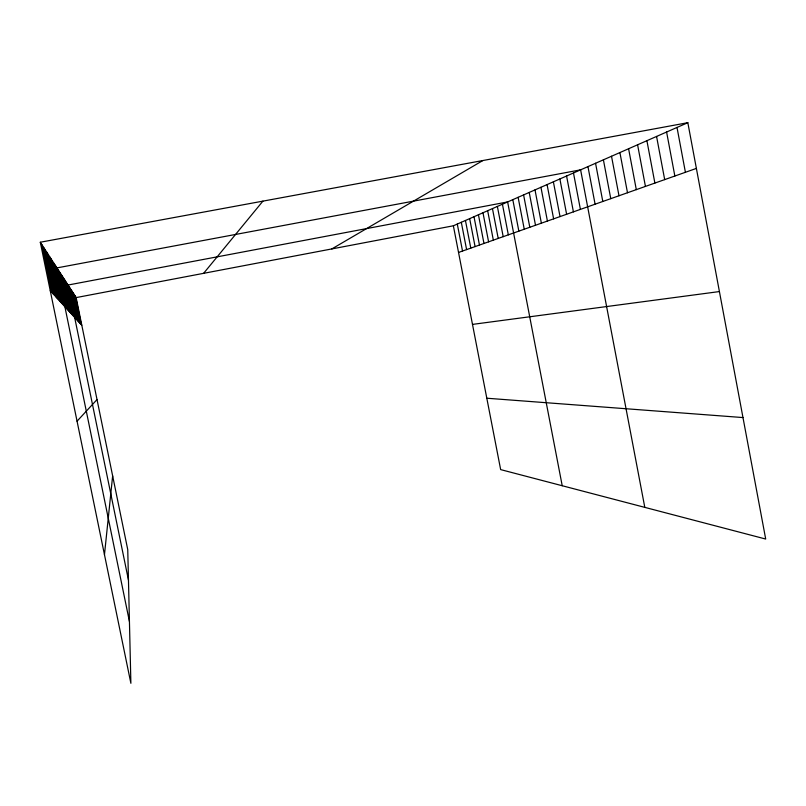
<?xml version="1.0" encoding="UTF-8"?>
<svg xmlns="http://www.w3.org/2000/svg" width="806" height="806" viewBox="0 0 806 806"><rect width="100%" height="100%" fill="white"/><g stroke="black" fill="none" stroke-linecap="round" stroke-linejoin="round"><path stroke-width="1.21" d="M104.468 554.679L112.649 475.893M203.616 273.335L262.907 201.137M77.054 421.195L97.022 399.564M331.83 248.923L482.885 160.525M453.365 225.791L687.83 122.693L765.7 539.043L500.657 469.606L453.365 225.791L76.147 297.595L40.3 242.233L687.83 122.693M458.533 252.449L696.384 168.414M472.487 324.395L719.415 291.56M486.814 398.224L742.981 417.568M50.254 290.694L81.799 325.161M76.147 297.595L127.751 549.682L130.884 683.307L40.3 242.233M75.562 296.689L81.275 324.606M74.968 295.762L80.751 324.022M74.353 294.815L80.207 323.438M73.719 293.837L79.653 322.823M73.074 292.84L79.089 322.199M72.409 291.812L78.494 321.564M71.724 290.754L77.9 320.909M71.029 289.676L77.285 320.234M70.303 288.568L76.651 319.539M69.568 287.42L75.996 318.833M68.802 286.251L75.331 318.098M128.466 580.108L68.016 285.042L507.629 201.933L562.215 485.726M67.241 283.833L73.951 316.597M66.435 282.594L73.245 315.821M65.608 281.314L72.52 315.025M64.762 279.994L71.764 314.209M63.886 278.644L70.999 313.363M62.979 277.254L70.203 312.496M62.052 275.813L69.387 311.6M61.085 274.332L68.54 310.673M60.097 272.801L67.664 309.726M59.07 271.219L66.767 308.738M58.022 269.597L65.84 307.731M129.434 621.507L56.924 267.904L580.612 169.844L644.8 507.367M55.805 266.171L63.886 305.595M54.637 264.368L62.858 304.477M53.428 262.504L61.8 303.308M52.178 260.57L60.702 302.109M50.879 258.565L59.553 300.86M49.539 256.499L58.375 299.57M48.138 254.343L57.145 298.23M46.698 252.107L55.876 296.84M45.186 249.779L54.556 295.399M43.625 247.361L53.176 293.888M41.993 244.853L51.745 292.326M497.373 206.437L503.196 236.672M492.456 208.603L498.209 238.435M487.66 210.709L493.343 240.158M482.985 212.764L488.597 241.83M478.432 214.769L483.973 243.462M473.999 216.723L479.469 245.054M469.666 218.628L475.077 246.606M465.445 220.481L470.795 248.127M461.314 222.295L466.603 249.598M457.294 224.068L462.523 251.039M559.878 178.952L566.618 214.265M553.379 181.813L560.029 216.592M547.072 184.584L553.621 218.859M540.947 187.284L547.415 221.046M535.003 189.894L541.38 223.181M529.22 192.443L535.506 225.257M523.598 194.911L529.804 227.272M518.127 197.319L524.253 229.236M512.807 199.656L518.852 231.141M502.43 204.22L508.334 234.858M611.512 156.253L618.988 195.757M603.402 159.82L610.767 198.669M595.553 163.265L602.807 201.48M587.957 166.61L595.1 204.2M573.479 172.978L580.411 209.389M566.578 176.01L573.409 211.867M677.01 127.449L685.412 172.293M666.602 132.033L674.854 176.02M656.568 136.436L664.688 179.617M646.906 140.687L654.885 183.073M637.586 144.788L645.435 186.418M628.589 148.747L636.307 189.642M619.905 152.566L627.501 192.755"/></g></svg>
